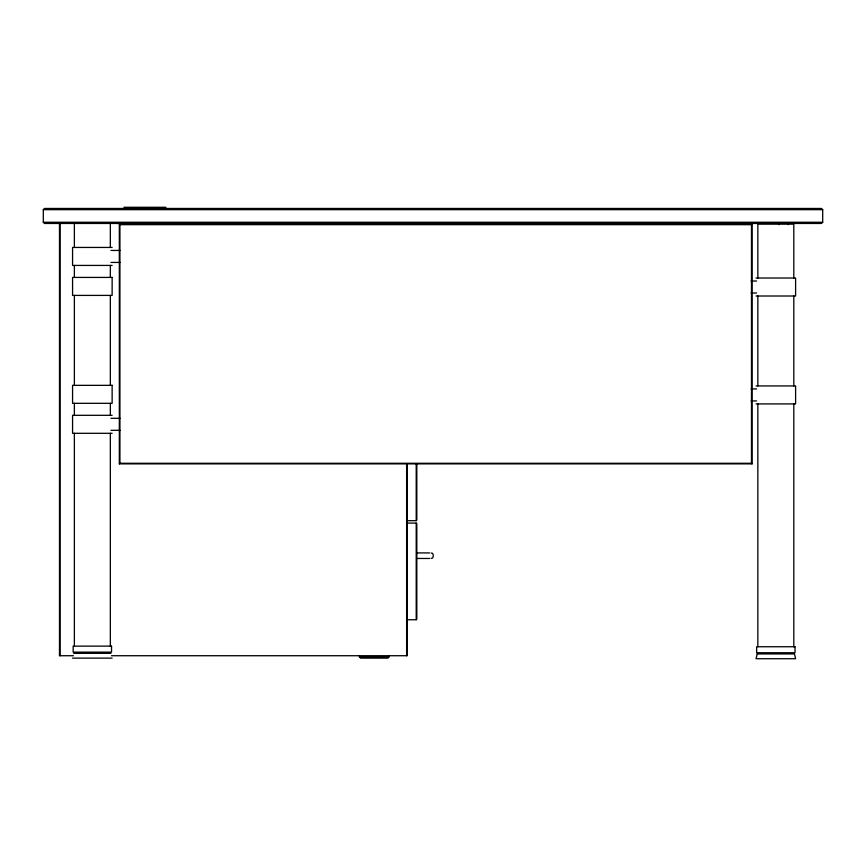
<?xml version="1.0" encoding="UTF-8"?>
<svg xmlns="http://www.w3.org/2000/svg" width="866" height="866" viewBox="0 0 866 866"><rect width="100%" height="100%" fill="white"/><g stroke="black" fill="none" stroke-linecap="round" stroke-linejoin="round"><path stroke-width="1.3" d="M406.619 619.753L416.21 619.753L416.817 619.136L416.817 523.703L416.21 523.086L407.215 523.086M43.3 209.669L44.502 208.468L821.498 208.468L822.7 209.669L822.7 222.259L821.498 223.46L44.502 223.46L43.3 222.259L43.3 209.669L822.7 209.669M59.483 224.056L60.09 223.46L60.09 655.724L59.483 655.129M119.335 463.873L119.93 463.278L751.482 463.278L752.078 463.873L752.078 224.056L119.335 224.056L119.335 463.873L752.078 463.873M407.215 520.683L416.21 520.683L416.817 520.087L416.817 463.602M119.335 224.056L119.93 224.662L751.482 224.662L752.078 224.056M778.826 224.662L779.422 224.056M389.235 655.724L388.033 658.128L360.451 658.128L359.26 655.724M431.16 553.038C434.007 552.107 434.007 559.274 431.16 558.353M123.968 207.277L165.926 207.277M43.3 222.259L822.7 222.259M112.136 247.438L72.571 247.438L72.571 265.429L112.136 265.429M110.935 250.436L120.082 250.436M110.935 262.43L120.082 262.43M756.05 278.018L795.605 278.018L795.605 296.01L756.05 296.01M751.103 281.017L756.613 281.017M751.103 293.011L756.613 293.011M756.05 385.933L795.605 385.933L795.605 403.924L756.05 403.924M751.103 388.931L756.613 388.931M751.103 400.926L756.613 400.926M112.136 415.312L72.571 415.312L72.571 433.303L112.136 433.303M110.935 418.31L120.082 418.31M110.935 430.305L120.082 430.305M416.784 552.919L429.601 552.919M416.784 558.462L429.601 558.462M73.718 653.332L110.945 653.332M73.458 655.724L59.483 655.724L59.483 223.46M111.487 655.724L407.215 655.724L407.215 463.905M359.26 656.926L389.235 656.926M72.571 658.128L112.136 658.128M787.811 224.056L788.417 224.662M793.808 278.018L793.808 224.056L757.847 224.056L757.847 278.018M793.808 296.01L793.808 385.933M793.808 403.924L793.808 646.74M757.847 296.01L757.847 385.933M757.847 403.924L757.847 646.74M751.482 224.662L751.482 463.278M416.21 464.284L416.21 520.683M416.21 523.086L416.21 619.753M406.619 463.905L406.619 655.724M119.93 224.662L119.93 463.278M110.339 223.46L110.339 247.438M110.339 265.429L110.339 277.423M110.339 295.403L110.339 385.338M110.339 403.318L110.339 415.312M110.339 433.303L110.339 646.133M74.368 223.46L74.368 247.438M74.368 265.429L74.368 277.423M74.368 295.403L74.368 385.338M74.368 403.318L74.368 415.312M74.368 433.303L74.368 646.133M757.23 653.927L756.05 658.723L795.605 658.723L794.458 653.927L757.23 653.927M112.136 277.423L72.571 277.423L72.571 295.403L112.136 295.403L112.136 277.423M112.136 385.338L72.571 385.338L72.571 403.318L112.136 403.318L112.136 385.338M111.541 646.133L73.166 646.133L73.166 652.13L111.541 652.13L111.541 646.133M795.01 646.74L756.646 646.74L756.646 652.726L795.01 652.726L795.01 646.74"/></g></svg>
